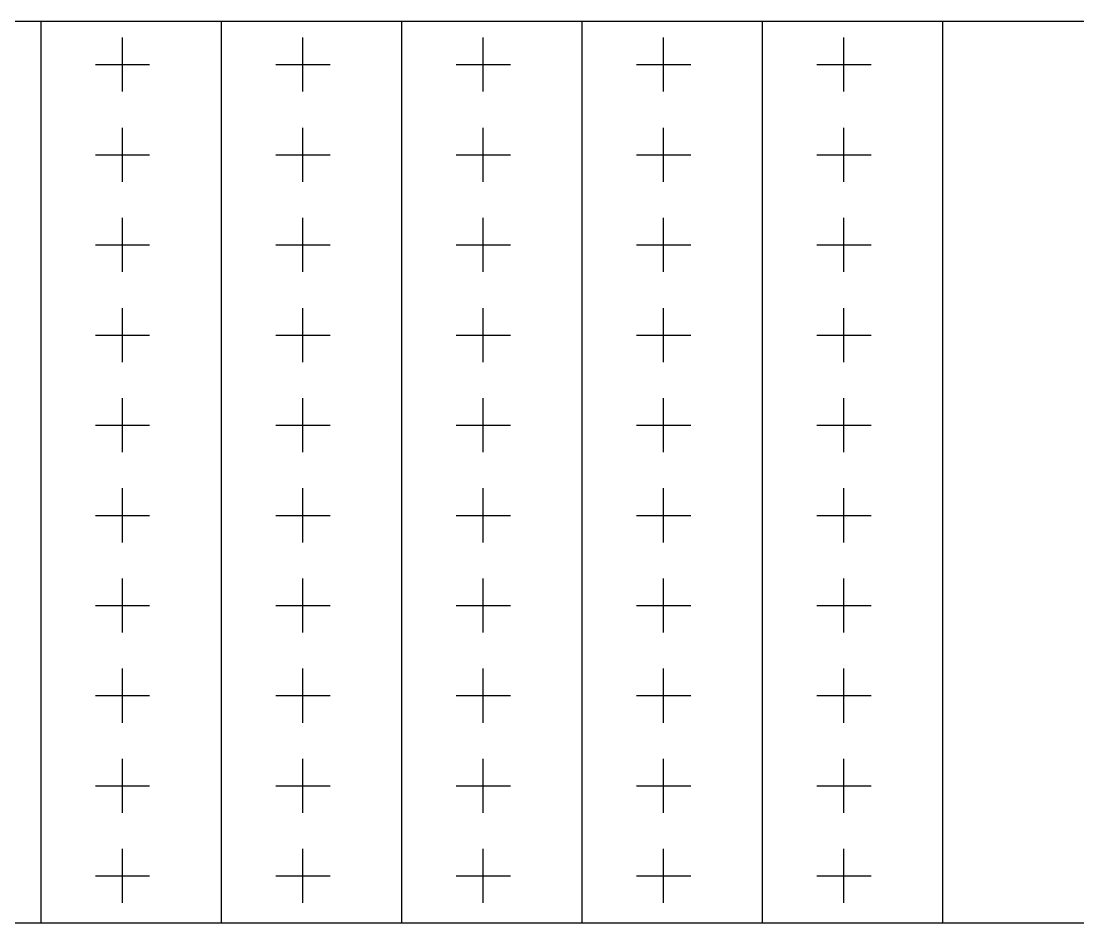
# Model space of a CAD drawing. Header units: millimetres. Extents: x -454 to 11330, y -4760 to 240.
# Drawn here: x 5438 to 11330, y -4760 to 240 of the extents above; entities that cross this region are included whole.
import ezdxf

# ---------------------------------------------------------------- set-up
doc = ezdxf.new("R2010")
doc.units = ezdxf.units.MM
doc.layers.get('Defpoints').update_dxf_attribs({"color": 47})

# ---------------------------------------------------------------- blocks, each defined once
blk = doc.blocks.new('*U2')
at = {"layer": 'Defpoints', "ltscale": 0.1}
for p, q in [((0, -150), (0, 150)), ((-150, 0), (150, 0))]:
    blk.add_line(p, q, dxfattribs=at)
blk = doc.blocks.new('*U3')
at = {"layer": 'Defpoints', "color": 0, "linetype": 'ByBlock', "lineweight": -2, "transparency": 16777216}
for p in [(0, 0), (1000, 0), (2000, 0), (3000, 0), (4000, 0), (5000, 0), (6000, 0), (7000, 0), (8000, 0), (9000, 0), (10000, 0), (0, -500), (1000, -500), (2000, -500), (3000, -500), (4000, -500), (5000, -500), (6000, -500), (7000, -500), (8000, -500), (9000, -500), (10000, -500), (0, -1000), (1000, -1000), (2000, -1000), (3000, -1000), (4000, -1000), (5000, -1000), (6000, -1000), (7000, -1000), (8000, -1000), (9000, -1000), (10000, -1000), (0, -1500), (1000, -1500), (2000, -1500), (3000, -1500), (4000, -1500), (5000, -1500), (6000, -1500), (7000, -1500), (8000, -1500), (9000, -1500), (10000, -1500), (0, -2000), (1000, -2000), (2000, -2000), (3000, -2000), (4000, -2000), (5000, -2000), (6000, -2000), (7000, -2000), (8000, -2000), (9000, -2000), (10000, -2000), (0, -2500), (1000, -2500), (2000, -2500), (3000, -2500), (4000, -2500), (5000, -2500), (6000, -2500), (7000, -2500), (8000, -2500), (9000, -2500), (10000, -2500), (0, -3000), (1000, -3000), (2000, -3000), (3000, -3000), (4000, -3000), (5000, -3000), (6000, -3000), (7000, -3000), (8000, -3000), (9000, -3000), (10000, -3000), (0, -3500), (1000, -3500), (2000, -3500), (3000, -3500), (4000, -3500), (5000, -3500), (6000, -3500), (7000, -3500), (8000, -3500), (9000, -3500), (10000, -3500), (0, -4000), (1000, -4000), (2000, -4000), (3000, -4000), (4000, -4000), (5000, -4000), (6000, -4000), (7000, -4000), (8000, -4000), (9000, -4000), (10000, -4000), (0, -4500), (1000, -4500), (2000, -4500), (3000, -4500), (4000, -4500), (5000, -4500), (6000, -4500), (7000, -4500), (8000, -4500), (9000, -4500), (10000, -4500)]:
    blk.add_blockref('*U2', p, dxfattribs=at)
blk = doc.blocks.new('*U4')
at = {"layer": 'Defpoints', "ltscale": 0.1}
blk.add_line((-2262.9, 0), (9520.7, 0), dxfattribs=at)
blk = doc.blocks.new('*U5')
at = {"layer": 'Defpoints', "color": 0, "linetype": 'ByBlock', "lineweight": -2, "transparency": 16777216}
for p in [(0, 0), (0, -5000)]:
    blk.add_blockref('*U4', p, dxfattribs=at)
blk = doc.blocks.new('*U6')
at = {"layer": 'Defpoints', "ltscale": 0.1}
blk.add_line((0, 2500), (0, -2500), dxfattribs=at)
blk = doc.blocks.new('*U7')
at = {"layer": 'Defpoints', "color": 0, "linetype": 'ByBlock', "lineweight": -2, "transparency": 16777216}
for p in [(0, 0), (1000, 0), (2000, 0), (3000, 0), (4000, 0), (5000, 0), (6000, 0), (7000, 0), (8000, 0), (9000, 0), (10000, 0), (11000, 0)]:
    blk.add_blockref('*U6', p, dxfattribs=at)

msp = doc.modelspace()

# ---------------------------------------------------------------- block references
at = {"layer": 'Defpoints'}
for name, p in [('*U5', (1809.04, 240.42)), ('*U7', (-453.9, -2259.58)), ('*U3', (0, 0))]:
    msp.add_blockref(name, p, dxfattribs=at)

doc.saveas('drawing.dxf')
